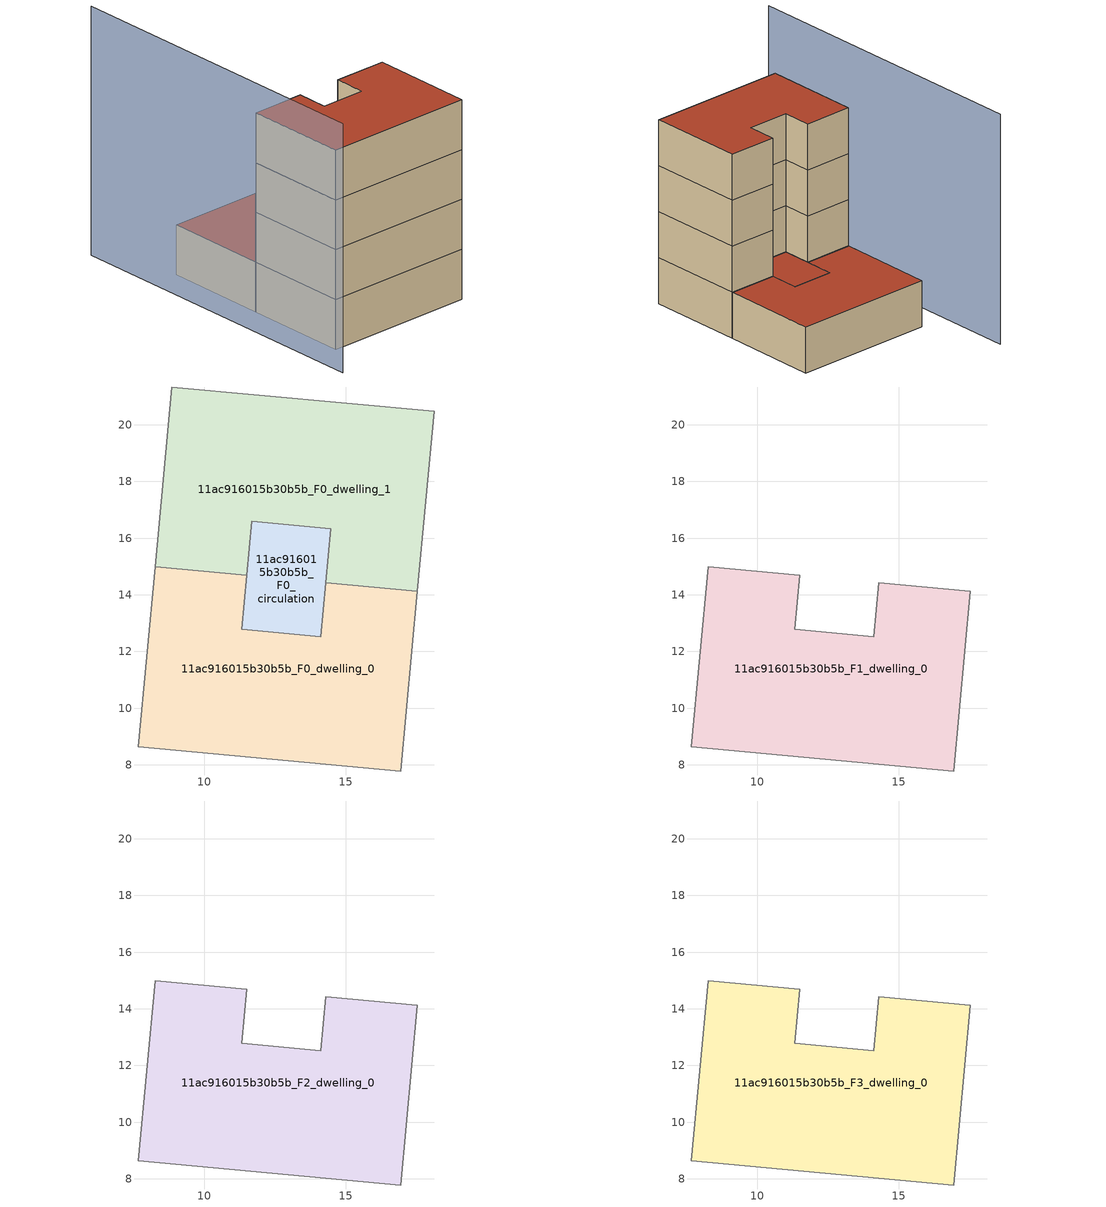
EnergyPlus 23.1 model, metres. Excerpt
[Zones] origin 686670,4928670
11ac916015b30b5b_F0_dwelling_0
 floor ground (EU_floor_Construction): 17.53,14.13 16.94,7.78 7.67,8.65 8.27,14.99 11.51,14.69 11.33,12.78 14.11,12.53 14.29,14.43 z0
 wall adiabatic (EU_wall_Construction): 14.29,14.43 14.11,12.53 11.33,12.78 11.51,14.69 / 8.27,14.99 7.67,8.65 16.94,7.78 17.53,14.13 z0:3
 wall to 11ac916015b30b5b_F0_dwelling_1 (EU_wall_Construction): 17.53,14.13 14.29,14.43 / 11.51,14.69 8.27,14.99 z0:3
11ac916015b30b5b_F0_dwelling_1
 floor ground (EU_floor_Construction): 18.12,20.47 17.53,14.13 14.29,14.43 14.47,16.33 11.69,16.59 11.51,14.69 8.27,14.99 8.86,21.34 z0
 wall adiabatic (EU_wall_Construction): 11.51,14.69 11.69,16.59 14.47,16.33 14.29,14.43 / 17.53,14.13 18.12,20.47 8.86,21.34 8.27,14.99 z0:3
 roof outside (EU_roof_Construction): 17.53,14.13 18.12,20.47 8.86,21.34 8.27,14.99 11.51,14.69 11.69,16.59 14.47,16.33 14.29,14.43 z3
11ac916015b30b5b_F0_circulation
 floor ground (EU_floor_Construction): 14.47,16.33 14.11,12.53 11.33,12.78 11.69,16.59 z0
 wall adiabatic (EU_wall_Construction): 14.47,16.33 11.69,16.59 11.33,12.78 14.11,12.53 14.47,16.33 z0:3
 roof outside (EU_roof_Construction): 14.11,12.53 14.47,16.33 11.69,16.59 11.33,12.78 z3
11ac916015b30b5b_F1_dwelling_0
 floor to 11ac916015b30b5b_F0_dwelling_0 (EU_floor_Construction): 17.53,14.13 16.94,7.78 7.67,8.65 8.27,14.99 11.51,14.69 11.33,12.78 14.11,12.53 14.29,14.43 z3
 wall adiabatic (EU_wall_Construction): 16.94,7.78 17.53,14.13 14.29,14.43 14.11,12.53 11.33,12.78 11.51,14.69 8.27,14.99 7.67,8.65 16.94,7.78 z3:6
11ac916015b30b5b_F2_dwelling_0
 floor to 11ac916015b30b5b_F1_dwelling_0 (EU_floor_Construction): 17.53,14.13 16.94,7.78 7.67,8.65 8.27,14.99 11.51,14.69 11.33,12.78 14.11,12.53 14.29,14.43 z6
 wall adiabatic (EU_wall_Construction): 16.94,7.78 17.53,14.13 14.29,14.43 14.11,12.53 11.33,12.78 11.51,14.69 8.27,14.99 7.67,8.65 16.94,7.78 z6:9
11ac916015b30b5b_F3_dwelling_0
 floor to 11ac916015b30b5b_F2_dwelling_0 (EU_floor_Construction): 17.53,14.13 16.94,7.78 7.67,8.65 8.27,14.99 11.51,14.69 11.33,12.78 14.11,12.53 14.29,14.43 z9
 wall adiabatic (EU_wall_Construction): 16.94,7.78 17.53,14.13 14.29,14.43 14.11,12.53 11.33,12.78 11.51,14.69 8.27,14.99 7.67,8.65 16.94,7.78 z9:12
 roof outside (EU_roof_Construction): 16.94,7.78 17.53,14.13 14.29,14.43 14.11,12.53 11.33,12.78 11.51,14.69 8.27,14.99 7.67,8.65 z12
shading: 7.57,26.37 5.77,6.42 z0:15
[Building]
EU S2 Campaign: North Axis=0; Terrain=City; Solar Distribution=FullExterior
[Site:Location]
Bologna: Latitude=44.5; Longitude=11.25; Time Zone=1; Elevation=37
[SizingPeriod:WeatherFileDays]
AnnualSizingPeriod: Begin Month=1; Begin Day of Month=1; End Month=12; End Day of Month=31; Day of Week for Start Day=Monday; Use Weather File Daylight Saving Period=No; Use Weather File Rain and Snow Indicators=No
[MATERIAL]
EU_InternalMass_Material: Roughness=MediumRough; Thickness=0.1; Conductivity=1; Density=1800; Specific Heat=900; Thermal Absorptance=0.9; Solar Absorptance=0.7; Visible Absorptance=0.7
[MATERIAL:NOMASS] Roughness=MediumRough; Thermal Absorptance=0.9; Solar Absorptance=0.7; Visible Absorptance=0.7
Name | Thermal Resistance
EU_wall_NoMass | 0.937881
EU_roof_NoMass | 0.548572
EU_floor_NoMass | 0.71348
[CONSTRUCTION]
EU_wall_Construction: EU_wall_NoMass
EU_roof_Construction: EU_roof_NoMass
EU_floor_Construction: EU_floor_NoMass
EU_InternalMass_Construction: EU_InternalMass_Material
[ZONE] Type=1; Multiplier=1; Ceiling Height=autocalculate; Floor Area=autocalculate; Part of Total Floor Area=Yes
Name | Volume
11ac916015b30b5b_F0_dwelling_0; 11ac916015b30b5b_F1_dwelling_0; 11ac916015b30b5b_F2_dwelling_0; 11ac916015b30b5b_F3_dwelling_0 | 161.852
11ac916015b30b5b_F0_dwelling_1 | 161.851
11ac916015b30b5b_F0_circulation | 32.0142
[INTERNALMASS] Construction=EU_InternalMass_Construction
Name | Zone or ZoneList | Surface Area
11ac916015b30b5b_F0_dwelling_0_EU_InternalMass | 11ac916015b30b5b_F0_dwelling_0 | 53.9505
11ac916015b30b5b_F0_dwelling_1_EU_InternalMass | 11ac916015b30b5b_F0_dwelling_1 | 53.9505
11ac916015b30b5b_F1_dwelling_0_EU_InternalMass | 11ac916015b30b5b_F1_dwelling_0 | 118.635
11ac916015b30b5b_F2_dwelling_0_EU_InternalMass | 11ac916015b30b5b_F2_dwelling_0 | 118.635
11ac916015b30b5b_F3_dwelling_0_EU_InternalMass | 11ac916015b30b5b_F3_dwelling_0 | 118.635
[OTHEREQUIPMENT] Fuel Type=Electricity; Design Level Calculation Method=Watts/Area; Power per Zone Floor Area=1; Fraction Latent=0; Fraction Radiant=0; Fraction Lost=0; Carbon Dioxide Generation Rate=0; EndUse Subcategory=EU_Step8_InternalGains
Name | Zone or ZoneList or Space or SpaceList | Schedule
EU_Step8_InternalGain_11ac916015b30b5b_F0_dwelling_0_f000 | 11ac916015b30b5b_F0_dwelling_0 | EU_Step8_GainSchedule_11ac916015b30b5b_F0_dwelling_0_f000
EU_Step8_InternalGain_11ac916015b30b5b_F0_dwelling_1_f000 | 11ac916015b30b5b_F0_dwelling_1 | EU_Step8_GainSchedule_11ac916015b30b5b_F0_dwelling_1_f000
EU_Step8_InternalGain_11ac916015b30b5b_F1_dwelling_0_f000 | 11ac916015b30b5b_F1_dwelling_0 | EU_Step8_GainSchedule_11ac916015b30b5b_F1_dwelling_0_f000
EU_Step8_InternalGain_11ac916015b30b5b_F2_dwelling_0_f000 | 11ac916015b30b5b_F2_dwelling_0 | EU_Step8_GainSchedule_11ac916015b30b5b_F2_dwelling_0_f000
EU_Step8_InternalGain_11ac916015b30b5b_F3_dwelling_0_f000 | 11ac916015b30b5b_F3_dwelling_0 | EU_Step8_GainSchedule_11ac916015b30b5b_F3_dwelling_0_f000
[ZONEINFILTRATION:DESIGNFLOWRATE]
EU_Circulation_Infiltration_11ac916015b30b5b_F0_circulation: Zone or ZoneList or Space or SpaceList=11ac916015b30b5b_F0_circulation; Schedule=EU_AlwaysOn; Design Flow Rate Calculation Method=Flow/Area; Flow Rate per Floor Area=0.0005; Constant Term Coefficient=1; Temperature Term Coefficient=0; Velocity Term Coefficient=0; Velocity Squared Term Coefficient=0
[ZONEVENTILATION:DESIGNFLOWRATE] Schedule=EU_AlwaysOn; Design Flow Rate Calculation Method=AirChanges/Hour; Air Changes per Hour=0.687892; Ventilation Type=Natural; Fan Pressure Rise=0; Fan Total Efficiency=1; Constant Term Coefficient=1; Temperature Term Coefficient=0; Velocity Term Coefficient=0; Velocity Squared Term Coefficient=0; Minimum Indoor Temperature=-100; Maximum Indoor Temperature=100; Delta Temperature=-100; Minimum Outdoor Temperature=-100; Maximum Outdoor Temperature=100; Maximum Wind Speed=40
Name | Zone or ZoneList or Space or SpaceList
EU_ConstantAir_11ac916015b30b5b_F0_dwelling_0 | 11ac916015b30b5b_F0_dwelling_0
EU_ConstantAir_11ac916015b30b5b_F0_dwelling_1 | 11ac916015b30b5b_F0_dwelling_1
EU_ConstantAir_11ac916015b30b5b_F1_dwelling_0 | 11ac916015b30b5b_F1_dwelling_0
EU_ConstantAir_11ac916015b30b5b_F2_dwelling_0 | 11ac916015b30b5b_F2_dwelling_0
EU_ConstantAir_11ac916015b30b5b_F3_dwelling_0 | 11ac916015b30b5b_F3_dwelling_0
[HVACTEMPLATE:THERMOSTAT] Constant Heating Setpoint=20; Constant Cooling Setpoint=50
EU_HeatOnly_11ac916015b30b5b_F0_dwelling_0; EU_HeatOnly_11ac916015b30b5b_F0_dwelling_1; EU_HeatOnly_11ac916015b30b5b_F1_dwelling_0; EU_HeatOnly_11ac916015b30b5b_F2_dwelling_0; EU_HeatOnly_11ac916015b30b5b_F3_dwelling_0
[HVACTEMPLATE:ZONE:IDEALLOADSAIRSYSTEM] System Availability Schedule=EU_AlwaysOn; Maximum Heating Supply Air Temperature=50; Minimum Cooling Supply Air Temperature=13; Maximum Heating Supply Air Humidity Ratio=0.0156; Minimum Cooling Supply Air Humidity Ratio=0.0077; Heating Limit=NoLimit; Cooling Limit=NoLimit; Heating Availability Schedule=EU_AlwaysOn; Cooling Availability Schedule=EU_CoolingOff; Dehumidification Control Type=ConstantSensibleHeatRatio; Cooling Sensible Heat Ratio=0.7; Dehumidification Setpoint=60; Humidification Control Type=None; Humidification Setpoint=30; Outdoor Air Method=None; Outdoor Air Flow Rate per Person=0.00944; Outdoor Air Flow Rate per Zone Floor Area=0; Outdoor Air Flow Rate per Zone=0; Demand Controlled Ventilation Type=None; Outdoor Air Economizer Type=NoEconomizer; Heat Recovery Type=None; Sensible Heat Recovery Effectiveness=0.7; Latent Heat Recovery Effectiveness=0.65
Name | Template Thermostat
11ac916015b30b5b_F0_dwelling_0 | EU_HeatOnly_11ac916015b30b5b_F0_dwelling_0
11ac916015b30b5b_F0_dwelling_1 | EU_HeatOnly_11ac916015b30b5b_F0_dwelling_1
11ac916015b30b5b_F1_dwelling_0 | EU_HeatOnly_11ac916015b30b5b_F1_dwelling_0
11ac916015b30b5b_F2_dwelling_0 | EU_HeatOnly_11ac916015b30b5b_F2_dwelling_0
11ac916015b30b5b_F3_dwelling_0 | EU_HeatOnly_11ac916015b30b5b_F3_dwelling_0
[SIZING:ZONE] Zone Cooling Design Supply Air Temperature Input Method=SupplyAirTemperature; Zone Cooling Design Supply Air Temperature=13; Zone Heating Design Supply Air Temperature Input Method=SupplyAirTemperature; Zone Heating Design Supply Air Temperature=50; Zone Cooling Design Supply Air Humidity Ratio=0.008; Zone Heating Design Supply Air Humidity Ratio=0.008; Cooling Design Air Flow Method=DesignDay; Cooling Design Air Flow Rate=0; Cooling Minimum Air Flow per Zone Floor Area=0.000762; Cooling Minimum Air Flow=0; Cooling Minimum Air Flow Fraction=0.2; Heating Design Air Flow Method=DesignDay; Heating Design Air Flow Rate=0; Heating Maximum Air Flow per Zone Floor Area=0.002032; Heating Maximum Air Flow=0.141576; Heating Maximum Air Flow Fraction=0.3; Account for Dedicated Outdoor Air System=No; Dedicated Outdoor Air System Control Strategy=NeutralSupplyAir; Dedicated Outdoor Air Low Setpoint Temperature for Design=autosize; Dedicated Outdoor Air High Setpoint Temperature for Design=autosize; Zone Load Sizing Method=Sensible Load Only No Latent Load; Zone Latent Cooling Design Supply Air Humidity Ratio Input Method=HumidityRatioDifference; Zone Cooling Design Supply Air Humidity Ratio Difference=0.005; Zone Latent Heating Design Supply Air Humidity Ratio Input Method=HumidityRatioDifference; Zone Humidification Design Supply Air Humidity Ratio Difference=0.005
11ac916015b30b5b_F0_dwelling_0; 11ac916015b30b5b_F0_dwelling_1; 11ac916015b30b5b_F1_dwelling_0; 11ac916015b30b5b_F2_dwelling_0; 11ac916015b30b5b_F3_dwelling_0
[SCHEDULE:CONSTANT]
Name | Hourly Value
EU_AlwaysOn | 1
EU_CoolingOff | 0
[SCHEDULE:FILE] Column Number=1; Rows to Skip at Top=0; Number of Hours of Data=8760; Column Separator=Comma; Interpolate to Timestep=No; Minutes per Item=60; Adjust Schedule for Daylight Savings=Yes
Name | File
EU_Step8_GainSchedule_11ac916015b30b5b_F0_dwelling_0_f000 | ../../schedules/11ac916015b30b5b/11ac916015b30b5b_F0_dwelling_0_f000_gain.csv
EU_Step8_GainSchedule_11ac916015b30b5b_F0_dwelling_1_f000 | ../../schedules/11ac916015b30b5b/11ac916015b30b5b_F0_dwelling_1_f000_gain.csv
EU_Step8_GainSchedule_11ac916015b30b5b_F1_dwelling_0_f000 | ../../schedules/11ac916015b30b5b/11ac916015b30b5b_F1_dwelling_0_f000_gain.csv
EU_Step8_GainSchedule_11ac916015b30b5b_F2_dwelling_0_f000 | ../../schedules/11ac916015b30b5b/11ac916015b30b5b_F2_dwelling_0_f000_gain.csv
EU_Step8_GainSchedule_11ac916015b30b5b_F3_dwelling_0_f000 | ../../schedules/11ac916015b30b5b/11ac916015b30b5b_F3_dwelling_0_f000_gain.csv
